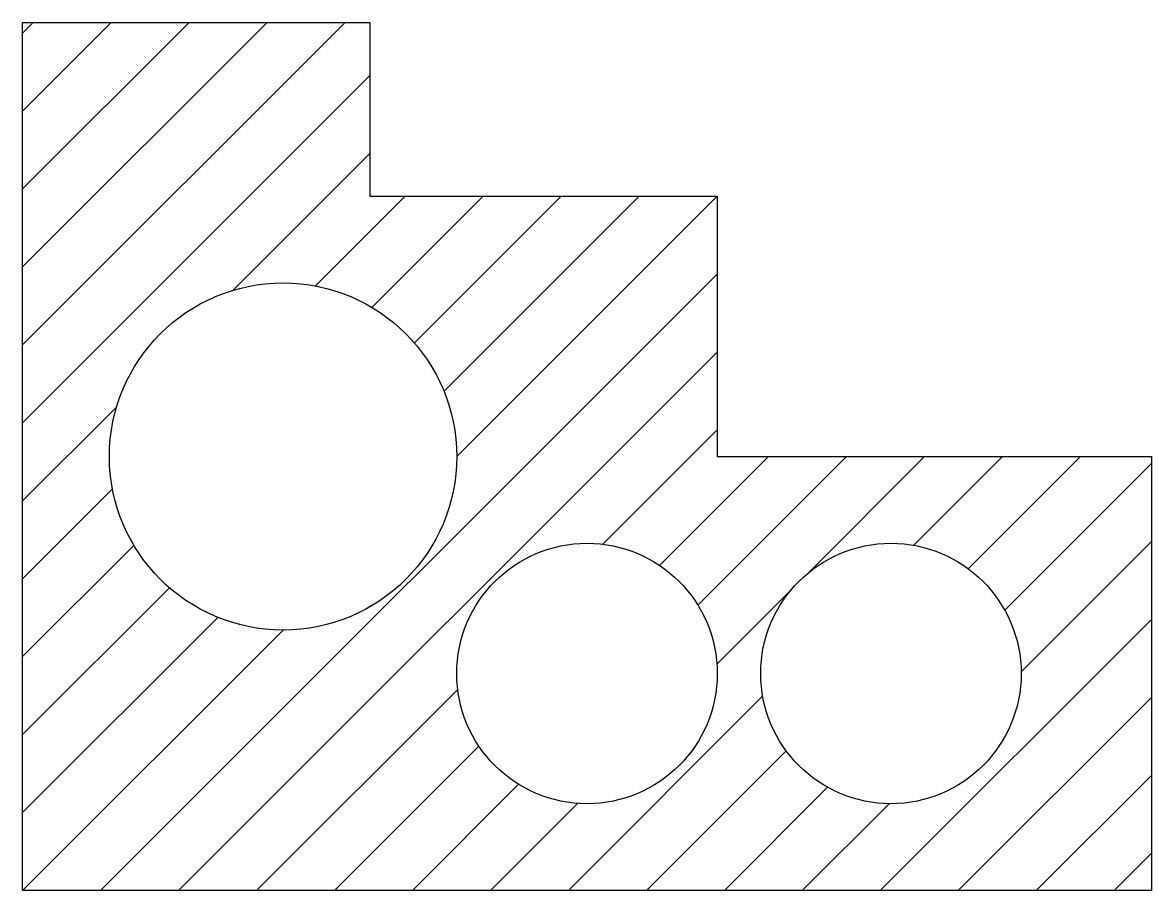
# Model space of a CAD drawing. Header units: millimetres. Extents: x 71 to 201, y 157 to 257.
import ezdxf

# ---------------------------------------------------------------- set-up
doc = ezdxf.new("R2010")
doc.units = ezdxf.units.MM
doc.header["$LTSCALE"] = 0.6
doc.layers.add('粗实线', color=7, linetype='Continuous')
doc.layers.add('细实线', color=5, linetype='Continuous')

msp = doc.modelspace()

# ---------------------------------------------------------------- hatches: boundary and pattern name
at = {"layer": '细实线'}
h = msp.add_hatch(dxfattribs=at)
h.set_pattern_fill('ANSI31', color=256, scale=2, style=0)
h.set_pattern_definition([(45, (70.779, 157.2245), (-4.49013, 4.49013), [])])
h.paths.add_polyline_path([(150.78, 237.22), (110.78, 237.22), (110.78, 257.22), (70.78, 257.22), (70.78, 157.22), (200.78, 157.22), (200.78, 207.22), (150.78, 207.22)])
h.paths.add_polyline_path([(120.78, 207.22, -1), (80.78, 207.22, -1)], flags=17)
h.paths.add_polyline_path([(150.78, 182.22, -1), (120.78, 182.22, -1)], flags=16)
h.paths.add_polyline_path([(185.78, 182.22, -1), (155.78, 182.22, -1)], flags=16)

# ---------------------------------------------------------------- linework, layer by layer
at = {"layer": '粗实线'}
for p, q in [((70.78, 157.22), (70.78, 257.22)), ((70.78, 257.22), (110.78, 257.22)), ((110.78, 257.22), (110.78, 237.22)), ((110.78, 237.22), (150.78, 237.22)), ((150.78, 237.22), (150.78, 207.22)), ((150.78, 207.22), (200.78, 207.22)), ((200.78, 207.22), (200.78, 157.22)), ((200.78, 157.22), (70.78, 157.22))]:
    msp.add_line(p, q, dxfattribs=at)
for centre, radius in [((100.78, 207.22), 20), ((135.78, 182.22), 15), ((170.78, 182.22), 15)]:
    msp.add_circle(centre, radius, dxfattribs=at)

doc.saveas('drawing.dxf')
